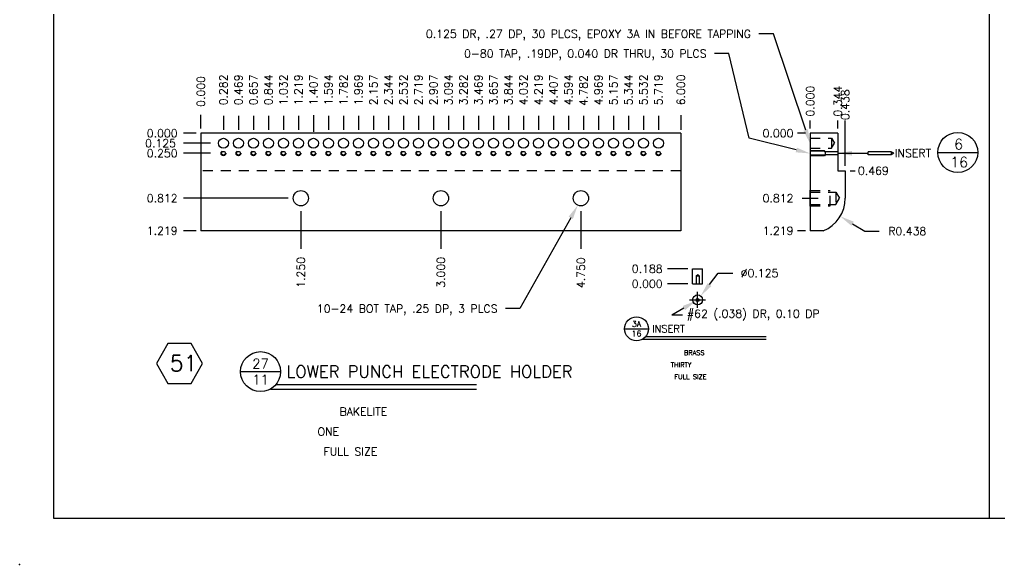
# Model space of a CAD drawing. Extents: x 0.7 to 34.2, y 0.4 to 25.3.
# Drawn here: x 0.74 to 12.99, y 0.44 to 7.25 of the extents above; entities that cross this region are included whole.
import ezdxf
from ezdxf.enums import TextEntityAlignment as Align

# ---------------------------------------------------------------- set-up
doc = ezdxf.new("R2010")
doc.units = 0
doc.header["$MEASUREMENT"] = 0
doc.linetypes.add('HIDDEN2', pattern=[0.1875, 0.125, -0.0625])
doc.layers.get('0').update_dxf_attribs({"linetype": 'CONTINUOUS'})
doc.layers.get('DEFPOINTS').update_dxf_attribs({"linetype": 'CONTINUOUS'})
for name, color, linetype in [('BORDER', 5, 'CONTINUOUS'), ('DIM', 1, 'CONTINUOUS'), ('NFHIDDEN', 6, 'HIDDEN2'), ('OBJECT', 3, 'CONTINUOUS'), ('TEXT', 1, 'CONTINUOUS')]:
    doc.layers.add(name, color=color, linetype=linetype)
doc.styles.add('ROMANS', font='romans')
doc.styles.add('SIMPLEX', font='simplex')
doc.dimstyles.get("Standard").update_dxf_attribs({"dimtxt": 0.1, "dimasz": 0.18, "dimexe": 0.18, "dimexo": 0.0625, "dimgap": 0.1, "dimtad": 0, "dimtih": 1, "dimtoh": 1, "dimdec": 3, "dimzin": 0, "dimdsep": 46, "dimtxsty": 'STANDARD', "dimcen": 0.1, "dimclrd": 256, "dimclre": 256, "dimclrt": 256, "dimadec": 0, "dimazin": 0, "dimtfac": 0.7999999999999999, "dimtofl": 0, "dimtmove": 2, "dimatfit": 3, "dimfxl": 1, "dimtolj": 1, "dimtzin": 0, "dimarcsym": 0})

# ---------------------------------------------------------------- blocks, each defined once
blk = doc.blocks.new('*D10')
at = {"linetype": 'ByBlock', "transparency": 16777216}
for p, q in [((19.52581372372372, 26.09849541681953), (19.52581372372372, 26.29849541681953)), ((19.42581372372372, 26.19849541681953), (19.62581372372372, 26.19849541681953)), ((20.05483582876263, 25.87999602532842), (20.20904470148652, 25.78715409744438)), ((20.20904470148652, 25.78715409744438), (20.38904470148652, 25.78715409744437))]:
    blk.add_line(p, q, dxfattribs=at)
blk.add_solid([(20.03936217411529, 25.85429454654111), (20.07030948340997, 25.90569750411574), (19.90062695603874, 25.97283795321247)], dxfattribs=at)
at = {"layer": 'DEFPOINTS', "color": 0, "linetype": 'ByBlock', "transparency": 16777216}
for p in [(19.52581372372372, 26.19849541681953), (19.90062695603874, 25.97283795321247)]:
    blk.add_point(p, dxfattribs=at)
at = {"linetype": 'ByBlock', "transparency": 16777216, "style": 'SIMPLEX'}
blk.add_text('R0.438', height=0.1, dxfattribs=at).set_placement((20.73904470148652, 25.78715409744438), align=Align.MIDDLE_CENTER)
blk = doc.blocks.new('*D11')
at = {"linetype": 'ByBlock', "transparency": 16777216}
for p, q in [((18.73308758812738, 30.08493079042262), (18.84294782385476, 30.22751665439912)), ((18.84294782385476, 30.22751665439912), (19.02294782385476, 30.22751665439912)), ((18.4850814372169, 29.89283594589873), (18.6850814372169, 29.89283594589873)), ((18.5850814372169, 29.79283594589873), (18.5850814372169, 29.99283594589873))]:
    blk.add_line(p, q, dxfattribs=at)
blk.add_solid([(18.75685189879013, 30.06662075113472), (18.70932327746463, 30.10324082971051), (18.62322735240001, 29.94234492644612)], dxfattribs=at)
at = {"layer": 'DEFPOINTS', "color": 0, "linetype": 'ByBlock', "transparency": 16777216}
for p in [(18.62322735240001, 29.94234492644612), (18.54693552203379, 29.84332696535134)]:
    blk.add_point(p, dxfattribs=at)
at = {"linetype": 'ByBlock', "transparency": 16777216, "style": 'SIMPLEX'}
blk.add_text('%%c0.125', height=0.1, dxfattribs=at).set_placement((19.35866210956904, 30.22751665439912), align=Align.MIDDLE_CENTER)
blk = doc.blocks.new('P-TITLE')
at = {"layer": 'OBJECT'}
for p, q in [((-1.5625, -0.6375000000000002), (-1.0625, -0.6375000000000002)), ((-1.112500000000001, -0.7999999999999998), (1.387499999999999, -0.7999999999999998)), ((1.387499999999999, -0.8624999999999998), (-1.1875, -0.8624999999999998))]:
    blk.add_line(p, q, dxfattribs=at)
blk.add_circle((-1.3125, -0.6375000000000002), 0.25, dxfattribs=at)
at = {"layer": 'OBJECT', "style": 'ROMANS'}
for tag, p in [('NO.', (-1.3125, -0.5375000000000001)), ('PAGE', (-1.3125, -0.7375000000000003))]:
    blk.add_attdef(tag, text='', height=0.12, dxfattribs=at).set_placement(p, align=Align.MIDDLE)
for tag, p, height in [('DESCRIPTION', (-0.9875000000000007, -0.7124999999999999), 0.15), ('MATERIAL', (-0.3250000000000002, -1.1875), 0.1), ('#_REQUIRED', (-0.5999999999999996, -1.437980115077482), 0.1), ('SCALE', (-0.5250000000000004, -1.6875), 0.1)]:
    blk.add_attdef(tag, p, '', height=height, dxfattribs=at)
at = {"layer": 'OBJECT', "style": 'ROMANS', "flags": 2}
for tag, p in [('MATERIAL:', (-1.162500000000001, -1.1875)), ('REQD:', (-1.162500000000001, -1.4375)), ('SCALE:', (-1.162500000000001, -1.6875))]:
    blk.add_attdef(tag, p, '', height=0.1, dxfattribs=at)

msp = doc.modelspace()

# ---------------------------------------------------------------- linework, layer by layer
at = {"layer": 'BORDER'}
for p, q in [((1.164264212672631, 22.01882504602472), (1.164264212672631, 1.018825046024713)), ((12.85758708690435, 22.01882504602472), (12.85758708690435, 1.018825046024713)), ((1.164264212672631, 1.018825046024713), (34.16426421267263, 1.018825046024713))]:
    msp.add_line(p, q, dxfattribs=at)
at = {"layer": 'DIM'}
for p, q in [((3.006317830818821, 5.889491584771086), (3.006317830818821, 6.058120370082406)), ((3.28817123081882, 6.048035163135467), (3.28817123081882, 5.871410396784274)), ((3.47567123081882, 6.048035163135467), (3.475671230818818, 5.871410396784274)), ((3.66317123081882, 6.048035163135467), (3.66317123081882, 5.871410396784274)), ((3.85067123081882, 6.048035163135467), (3.850671230818818, 5.871410396784274)), ((4.03817123081882, 6.048035163135467), (4.03817123081882, 5.871410396784274)), ((4.22567123081882, 6.048035163135467), (4.225671230818818, 5.871410396784274)), ((4.41317123081882, 6.054262374899906), (4.41317123081882, 5.847307810276526)), ((4.60067123081882, 6.048035163135467), (4.600671230818818, 5.871410396784274)), ((4.78817123081882, 6.048035163135467), (4.78817123081882, 5.871410396784274)), ((4.97567123081882, 6.048035163135467), (4.975671230818818, 5.871410396784274)), ((5.16317123081882, 6.048035163135467), (5.16317123081882, 5.871410396784274)), ((5.35067123081882, 6.048035163135467), (5.350671230818818, 5.871410396784274)), ((5.53817123081882, 6.048035163135467), (5.53817123081882, 5.871410396784274)), ((5.72567123081882, 6.048035163135467), (5.725671230818818, 5.871410396784274)), ((5.91317123081882, 6.048035163135467), (5.91317123081882, 5.871410396784274)), ((6.10067123081882, 6.048035163135467), (6.100671230818818, 5.871410396784274)), ((6.28817123081882, 6.048035163135467), (6.28817123081882, 5.871410396784274)), ((6.47567123081882, 6.048035163135467), (6.475671230818818, 5.871410396784274)), ((6.66317123081882, 6.048035163135467), (6.66317123081882, 5.871410396784274)), ((6.85067123081882, 6.048035163135467), (6.850671230818818, 5.871410396784274)), ((7.03817123081882, 6.048035163135467), (7.038171230818818, 5.871410396784274)), ((7.225671230818822, 6.048035163135467), (7.225671230818822, 5.871410396784274)), ((7.413171230818822, 6.048035163135467), (7.413171230818818, 5.871410396784274)), ((7.600671230818822, 6.048035163135467), (7.600671230818822, 5.871410396784274)), ((7.788171230818822, 6.048035163135467), (7.788171230818822, 5.871410396784274)), ((7.975671230818822, 6.048035163135467), (7.975671230818822, 5.871410396784274)), ((8.163171230818822, 6.048035163135467), (8.163171230818818, 5.871410396784274)), ((8.350671230818822, 6.048035163135467), (8.350671230818822, 5.871410396784274)), ((8.538171230818822, 6.048035163135467), (8.538171230818822, 5.871410396784274)), ((8.725671230818822, 6.048035163135467), (8.725671230818822, 5.871410396784274)), ((9.00631783081882, 6.054262374899906), (9.00631783081882, 5.872518318700713)), ((10.62294280081882, 5.889491584771086), (10.62294280081882, 5.989814586586014)), ((10.96669280081882, 5.889545532170356), (10.96669280081882, 5.989814586586018)), ((11.06044280081882, 5.42074158477109), (11.06044280081882, 5.989814586586018)), ((2.946319080818821, 5.829487004771089), (2.789018211821318, 5.829487004771089)), ((10.56293908081882, 5.829487004771089), (10.46471359087439, 5.829487004771089)), ((3.12816908081882, 5.704487004771089), (2.789018211821318, 5.704487004771089)), ((3.12816908081882, 5.579487004771089), (2.789018211821318, 5.579487004771089)), ((10.80268173252254, 5.60948700159063), (10.62294280454254, 5.60948700159063)), ((10.80556848386848, 5.604487001590627), (10.62294280454254, 5.604487001590627)), ((10.80556848386848, 5.55448700159063), (10.62294280454254, 5.55448700159063)), ((10.80268173252254, 5.549487001590634), (10.62294280454254, 5.549487001590627)), ((10.80845523521443, 5.599487001590624), (10.80268173252254, 5.609487001590622)), ((10.80845523521443, 5.559487001590625), (10.80268173252254, 5.549487001590627)), ((10.96669280454254, 5.599487001590628), (10.80845523521442, 5.599487001590639)), ((10.96669280454254, 5.559487001590625), (10.80845523521443, 5.559487001590622)), ((11.12043908081882, 5.360737004771089), (11.18245103627557, 5.360737004771089)), ((4.096319080818819, 5.016987004771089), (2.789018211821316, 5.016987004771089)), ((10.5229427993287, 5.016987004771089), (10.72294280230894, 5.016987004771089)), ((4.256317830818821, 4.856981584771088), (4.256317830818821, 4.385738138866856)), ((6.006317830818821, 4.856981584771088), (6.006317830818819, 4.385738138866856)), ((7.756317830818819, 4.856981584771088), (7.756317830818819, 4.385738138866859)), ((2.946319080818821, 4.610737004771089), (2.789018211821318, 4.610737004771089)), ((10.56293908081882, 4.610737004771089), (10.46471359087439, 4.610737004771092)), ((9.092867336922549, 4.135062434622707), (8.83824733692255, 4.135062434622707)), ((9.092867336922549, 3.947312434622706), (8.83824733692255, 3.947312434622706)), ((9.024466013536799, 3.555737316301464), (8.893561568464087, 3.555737316301464))]:
    msp.add_line(p, q, dxfattribs=at)
at = {"layer": 'DIM', "linetype": 'ByBlock'}
msp.add_line((9.044012495214012, 3.644576171133064), (8.893561568464087, 3.555737316301464), dxfattribs=at)
at = {"layer": 'DIM'}
msp.add_point((0.7406131869437537, 0.4389123743689688), dxfattribs=at)
at = {"layer": 'DIM', "linetype": 'ByBlock'}
msp.add_solid([(9.059266233312766, 3.618743566269934), (9.02875875711526, 3.670408775996197), (9.199008124392801, 3.736098599725576)], dxfattribs=at)
at = {"layer": 'NFHIDDEN'}
for p, q in [((10.62294280454254, 5.766987001590628), (10.88869280454254, 5.766987001590628)), ((10.88869280454254, 5.766987001590628), (10.9247771963669, 5.704487001590621)), ((10.88869280454254, 5.766987001590628), (10.88869280454254, 5.641987001590628)), ((10.62294280454254, 5.641987001590635), (10.88869280454255, 5.641987001590635)), ((10.88869280454254, 5.641987001590621), (10.9247771963669, 5.704487001590621)), ((10.80845523521442, 5.599487001590635), (10.80845523521443, 5.559487001590618)), ((9.006317827268722, 5.360737001590628), (3.006317827268719, 5.360737001590627)), ((10.62294280454254, 5.111987001590613), (10.87294280454254, 5.11198700159062)), ((10.62294280454254, 5.092987001590625), (10.94398877302849, 5.092987001590618)), ((10.87294280454254, 4.921987001590622), (10.87294280454255, 5.11198700159062)), ((10.94398877302848, 5.092987001590622), (10.98786739348689, 5.016987001590621)), ((10.94398877302849, 5.092987001590618), (10.94398877302848, 4.940987001590624)), ((10.62294280454254, 4.940987001590621), (10.94398877302849, 4.940987001590617)), ((10.62294280454254, 4.92198700159063), (10.87294280454254, 4.921987001590622)), ((10.94398877302848, 4.940987001590624), (10.98786739348689, 5.016987001590621))]:
    msp.add_line(p, q, dxfattribs=at)
for centre in [(3.288171227192191, 5.579487001590628), (3.475671227192191, 5.579487001590628), (3.663171227192191, 5.579487001590628), (3.850671227192191, 5.579487001590628), (4.038171227192191, 5.579487001590628), (4.225671227192191, 5.579487001590628), (4.413171227192191, 5.579487001590628), (4.600671227192191, 5.579487001590628), (4.788171227192191, 5.579487001590628), (4.975671227192191, 5.579487001590628), (5.163171227192191, 5.579487001590628), (5.350671227192191, 5.579487001590628), (5.538171227192191, 5.579487001590628), (5.725671227192191, 5.579487001590628), (5.913171227192191, 5.579487001590628), (6.100671227192191, 5.579487001590628), (6.288171227192191, 5.579487001590628), (6.475671227192191, 5.579487001590628), (6.663171227192191, 5.579487001590628), (6.850671227192191, 5.579487001590628), (7.038171227192191, 5.579487001590628), (7.225671227192191, 5.579487001590628), (7.413171227192191, 5.579487001590628), (7.600671227192191, 5.579487001590628), (7.788171227192191, 5.579487001590628), (7.975671227192191, 5.579487001590628), (8.16317122719219, 5.579487001590628), (8.35067122719219, 5.579487001590628), (8.53817122719219, 5.579487001590628), (8.72567122719219, 5.579487001590628)]:
    msp.add_circle(centre, 0.03, dxfattribs=at)
at = {"layer": 'OBJECT'}
for p, q in [((9.00631782726872, 5.829487001590628), (3.00631782726872, 5.829487001590628)), ((3.00631782726872, 5.829487001590628), (3.006317827268719, 4.610737001590632)), ((9.00631782726872, 5.829487001590628), (9.00631782726872, 4.610737001590628)), ((10.62294280454254, 5.829487001590628), (10.62294280454254, 4.610737001590628)), ((10.96669280454254, 5.829487001590628), (10.62294280454254, 5.829487001590628)), ((10.96669280454254, 5.829487001590628), (10.96669280454254, 5.360737001590628)), ((11.34678460012607, 5.559487001590627), (11.34678460012607, 5.599487001590626)), ((11.63250254737855, 5.599487001590633), (11.34678460012607, 5.599487001590626)), ((11.63250254737855, 5.559487001590634), (11.34678460012607, 5.559487001590627)), ((11.66714356352993, 5.57948700159063), (11.63250254737855, 5.599487001590633)), ((11.66714356352993, 5.57948700159063), (11.63250254737855, 5.599487001590633)), ((11.63250254737855, 5.599487001590633), (11.63250254737855, 5.559487001590634)), ((11.66714356352993, 5.57948700159063), (11.63250254737855, 5.559487001590634)), ((11.66714356352993, 5.57948700159063), (11.63250254737855, 5.559487001590634)), ((10.96669280454254, 5.360737001590628), (11.06044280454254, 5.360737001590628)), ((11.06044280454254, 5.360737001590628), (11.06044280454254, 5.016987001590621)), ((9.00631782726872, 4.610737001590632), (3.006317827268719, 4.610737001590628)), ((10.78532256775214, 4.610737001590628), (10.62294280454254, 4.610737001590628)), ((9.15286877413945, 4.135062431071368), (9.27786877413945, 4.135062431071368)), ((9.15286877413945, 3.947312431071367), (9.15286877413945, 4.135062431071368)), ((9.19636877413945, 4.047716167615242), (9.21536877413945, 4.058685822729842)), ((9.196368774139444, 4.047716167615242), (9.234368774139448, 4.047716167615242)), ((9.19636877413945, 4.047716167615242), (9.196368774139458, 3.947312431071367)), ((9.234368774139448, 4.047716167615242), (9.21536877413945, 4.058685822729842)), ((9.23436877413944, 4.047716167615242), (9.23436877413944, 3.947312431071367)), ((9.277868774139442, 3.947312431071367), (9.277868774139442, 4.135062431071368)), ((9.15286877413945, 3.947312431071367), (9.27786877413945, 3.947312431071367))]:
    msp.add_line(p, q, dxfattribs=at)
msp.add_lwpolyline([(2.595467625293353, 3.202896035265309), (2.451130057995946, 2.952896035265309), (2.595467625293353, 2.702896035265309), (2.884142759888165, 2.702896035265309), (3.028480327185572, 2.952896035265309), (2.884142759888165, 3.202896035265309)], close=True, dxfattribs=at)
for centre, radius in [((3.288171227192191, 5.704487001590621), 0.0625000000000084), ((3.475671227192191, 5.704487001590621), 0.0625000000000084), ((3.663171227192191, 5.704487001590621), 0.0625000000000084), ((3.850671227192191, 5.704487001590621), 0.0625000000000084), ((4.038171227192191, 5.704487001590621), 0.0625000000000084), ((4.225671227192191, 5.704487001590621), 0.0625000000000084), ((4.413171227192191, 5.704487001590621), 0.0625000000000084), ((4.600671227192191, 5.704487001590621), 0.0625000000000084), ((4.788171227192191, 5.704487001590621), 0.0625000000000084), ((4.975671227192191, 5.704487001590621), 0.0625000000000084), ((5.163171227192191, 5.704487001590621), 0.0625000000000084), ((5.350671227192191, 5.704487001590621), 0.0625000000000084), ((5.538171227192191, 5.704487001590621), 0.0625000000000084), ((5.725671227192191, 5.704487001590621), 0.0625000000000084), ((5.913171227192191, 5.704487001590621), 0.0625000000000084), ((6.100671227192191, 5.704487001590621), 0.0625000000000084), ((6.288171227192191, 5.704487001590621), 0.0625000000000084), ((6.475671227192191, 5.704487001590621), 0.0625000000000084), ((6.663171227192191, 5.704487001590621), 0.0625000000000084), ((6.850671227192191, 5.704487001590621), 0.0625000000000084), ((7.038171227192191, 5.704487001590621), 0.0625000000000084), ((7.225671227192191, 5.704487001590621), 0.0625000000000084), ((7.413171227192191, 5.704487001590621), 0.0625000000000084), ((7.600671227192191, 5.704487001590621), 0.0625000000000084), ((7.788171227192191, 5.704487001590621), 0.0625000000000084), ((7.975671227192191, 5.704487001590621), 0.0625000000000084), ((8.16317122719219, 5.704487001590621), 0.0625000000000084), ((8.35067122719219, 5.704487001590621), 0.0625000000000084), ((8.53817122719219, 5.704487001590621), 0.0625000000000084), ((8.72567122719219, 5.704487001590621), 0.0625000000000084), ((3.288171227192191, 5.579487001590628), 0.0232), ((3.475671227192191, 5.579487001590628), 0.0232), ((3.663171227192191, 5.579487001590628), 0.0232), ((3.850671227192191, 5.579487001590628), 0.0232), ((4.038171227192191, 5.579487001590628), 0.0232), ((4.225671227192191, 5.579487001590628), 0.0232), ((4.413171227192191, 5.579487001590628), 0.0232), ((4.600671227192191, 5.579487001590628), 0.0232), ((4.788171227192191, 5.579487001590628), 0.0232), ((4.975671227192191, 5.579487001590628), 0.0232), ((5.163171227192191, 5.579487001590628), 0.0232), ((5.350671227192191, 5.579487001590628), 0.0232), ((5.538171227192191, 5.579487001590628), 0.0232), ((5.725671227192191, 5.579487001590628), 0.0232), ((5.913171227192191, 5.579487001590628), 0.0232), ((6.100671227192191, 5.579487001590628), 0.0232), ((6.288171227192191, 5.579487001590628), 0.0232), ((6.475671227192191, 5.579487001590628), 0.0232), ((6.663171227192191, 5.579487001590628), 0.0232), ((6.850671227192191, 5.579487001590628), 0.0232), ((7.038171227192191, 5.579487001590628), 0.0232), ((7.225671227192191, 5.579487001590628), 0.0232), ((7.413171227192191, 5.579487001590628), 0.0232), ((7.600671227192191, 5.579487001590628), 0.0232), ((7.788171227192191, 5.579487001590628), 0.0232), ((7.975671227192191, 5.579487001590628), 0.0232), ((8.16317122719219, 5.579487001590628), 0.0232), ((8.35067122719219, 5.579487001590628), 0.0232), ((8.53817122719219, 5.579487001590628), 0.0232), ((8.72567122719219, 5.579487001590628), 0.0232), ((4.25631782726872, 5.016987001590635), 0.095), ((6.00631782726872, 5.016987001590628), 0.095), ((7.75631782726872, 5.016987001590621), 0.095), ((9.21536877413945, 3.745759300521438), 0.0624999999999917), ((9.21536877413945, 3.745759300521438), 0.0189999999999916)]:
    msp.add_circle(centre, radius, dxfattribs=at)
msp.add_arc((10.62294280454254, 5.016987001590621), 0.4374999999999994, 291.7867892982639, 0, dxfattribs=at)
at = {"layer": 'TEXT'}
for p, q in [((10.16193116542459, 7.072453285267351), (9.981931165424587, 7.072453285267351)), ((10.56565581319389, 5.869880096362792), (10.16193116542459, 7.072453285267351)), ((9.606142561849989, 6.825583498975952), (9.42614256184999, 6.825583498975952)), ((9.860878930919132, 5.768671752409389), (9.606142561849989, 6.825583498975952)), ((10.44839215088875, 5.620724291972749), (9.860878930919132, 5.768671752409389)), ((12.21674566895285, 5.589640222351093), (12.71674566895285, 5.589640222351093)), ((7.629756651297582, 4.773125909708118), (6.994461348644219, 3.637035993433623)), ((6.994461348644219, 3.637035993433623), (6.814461348644219, 3.637035993433623))]:
    msp.add_line(p, q, dxfattribs=at)
msp.add_circle((12.46674566895285, 5.589640222351093), 0.25, dxfattribs=at)
for points in [[(10.59409590648088, 5.879427928254234), (10.5372157199069, 5.860332264471349), (10.62294280454254, 5.699239536640846)], [(10.4557180359491, 5.649816067581718), (10.44106626582839, 5.591632516363784), (10.62294280454254, 5.576768981610595)], [(7.603572484991706, 4.787767953106026), (7.655940817603457, 4.758483866310209), (7.717608911685033, 4.930230907543373)]]:
    msp.add_solid(points, dxfattribs=at)

# ---------------------------------------------------------------- block references
ref = msp.add_blockref('P-TITLE', (9.239015879286072, 3.767576659837143), dxfattribs=dict(at, xscale=0.6, yscale=0.6, zscale=0.6))
ref.add_attrib('SCALE', 'FULL SIZE', (8.92401587928607, 2.755076659837144), dxfattribs={"layer": 'OBJECT', "height": 0.06, "style": 'ROMANS'})
ref.add_attrib('#_REQUIRED', 'THIRTY', (8.879015879286076, 2.904788590790652), dxfattribs={"layer": 'OBJECT', "height": 0.06, "style": 'ROMANS'})
ref.add_attrib('MATERIAL', 'BRASS', (9.044015879286075, 3.055076659837145), dxfattribs={"layer": 'OBJECT', "height": 0.06, "style": 'ROMANS'})
ref.add_attrib('NO.', '3A', dxfattribs={"layer": 'OBJECT', "height": 0.072, "style": 'ROMANS'}).set_placement((8.451515879286074, 3.445076659837142), align=Align.MIDDLE)
ref.add_attrib('DESCRIPTION', 'INSERT', (8.646515879286074, 3.340076659837145), dxfattribs={"layer": 'OBJECT', "height": 0.09, "style": 'ROMANS'})
ref.add_attrib('PAGE', '16', dxfattribs={"layer": 'OBJECT', "height": 0.072, "style": 'ROMANS'}).set_placement((8.451515879286074, 3.325076659837144), align=Align.MIDDLE)
ref = msp.add_blockref('P-TITLE', (5.064463119485684, 3.486707057294252), dxfattribs=at)
ref.add_attrib('SCALE', 'FULL SIZE', (4.539463119485683, 1.799207057294252), dxfattribs={"layer": 'OBJECT', "height": 0.1, "style": 'ROMANS'})
ref.add_attrib('#_REQUIRED', 'ONE', (4.464463119485684, 2.048726942216768), dxfattribs={"layer": 'OBJECT', "height": 0.1, "style": 'ROMANS'})
ref.add_attrib('MATERIAL', 'BAKELITE', (4.739463119485684, 2.299207057294252), dxfattribs={"layer": 'OBJECT', "height": 0.1, "style": 'ROMANS'})
ref.add_attrib('NO.', '27', dxfattribs={"layer": 'OBJECT', "height": 0.12, "style": 'ROMANS'}).set_placement((3.751963119485684, 2.94920705729425), align=Align.MIDDLE)
ref.add_attrib('DESCRIPTION', 'LOWER PUNCH ELECTRODE HOLDER', (4.076963119485683, 2.774207057294253), dxfattribs={"layer": 'OBJECT', "height": 0.15, "style": 'ROMANS'})
ref.add_attrib('PAGE', '11', dxfattribs={"layer": 'OBJECT', "height": 0.12, "style": 'ROMANS'}).set_placement((3.751963119485684, 2.749207057294251), align=Align.MIDDLE)

# ---------------------------------------------------------------- texts
at = {"layer": 'DIM', "style": 'SIMPLEX'}
for s, p in [('0.000', (3.05631908081882, 6.160073143184029)), ('0.000', (10.67293908081882, 6.038070360679676)), ('0.344', (11.01668908081882, 6.038070360679676)), ('0.438', (11.11043908081882, 5.993630830660123))]:
    msp.add_text(s, height=0.1, rotation=90, dxfattribs=at).set_placement(p)
for s, p in [('0.282', (3.338169080818821, 6.564428717267948)), ('0.469', (3.525669080818821, 6.564428717267948)), ('0.657', (3.713169080818821, 6.564428717267948)), ('0.844', (3.900669080818821, 6.564428717267948)), ('1.032', (4.088169080818821, 6.564428717267948)), ('1.219', (4.275669080818821, 6.564428717267948)), ('1.407', (4.463169080818821, 6.564428717267948)), ('1.594', (4.650669080818821, 6.564428717267948)), ('1.782', (4.838169080818821, 6.564428717267948)), ('1.969', (5.025669080818821, 6.564428717267948)), ('2.157', (5.213169080818821, 6.564428717267948)), ('2.344', (5.400669080818821, 6.564428717267948)), ('2.532', (5.588169080818821, 6.564428717267948)), ('2.719', (5.775669080818821, 6.564428717267948)), ('2.907', (5.963169080818821, 6.564428717267948)), ('3.094', (6.150669080818821, 6.564428717267948)), ('3.282', (6.338169080818821, 6.564428717267948)), ('3.469', (6.525669080818821, 6.564428717267948)), ('3.657', (6.713169080818821, 6.564428717267948)), ('3.844', (6.900669080818821, 6.564428717267948)), ('4.032', (7.088169080818821, 6.564428717267948)), ('4.219', (7.275669080818819, 6.564428717267948)), ('4.407', (7.463169080818819, 6.564428717267948)), ('4.594', (7.650669080818819, 6.564428717267948)), ('4.782', (7.838169080818819, 6.557264974770796)), ('4.969', (8.025669080818819, 6.564428717267948)), ('5.157', (8.213169080818819, 6.564428717267948)), ('5.344', (8.400669080818819, 6.564428717267948)), ('5.532', (8.588169080818819, 6.564428717267948)), ('5.719', (8.775669080818819, 6.564428717267948)), ('6.000', (9.05631908081882, 6.564428717267948)), ('1.250', (4.30631908081882, 4.28304346482162)), ('3.000', (6.05631908081882, 4.28304346482162)), ('4.750', (7.80631908081882, 4.278779119366718))]:
    msp.add_text(s, height=0.1, rotation=90, dxfattribs=at).set_placement(p, align=Align.RIGHT)
for s, p in [('0.000', (2.715829191269956, 5.779481584771091)), ('0.000', (10.41311989837752, 5.779481584771091)), ('0.125', (2.695433053100906, 5.654481584771091)), ('0.250', (2.715829191269956, 5.529481584771091)), ('0.812', (2.715829191269956, 4.966981584771087)), ('0.812', (10.41311989837752, 4.966981584771087)), ('1.219', (2.715829191269956, 4.560731584771087)), ('1.219', (10.41311989837752, 4.560731584771087)), ('0.188', (8.77824733692255, 4.085063354622708)), ('0.000', (8.77824733692255, 3.89731335462271))]:
    msp.add_text(s, height=0.1, dxfattribs=at).set_placement(p, align=Align.RIGHT)
for s, p in [('0.469', (11.21887716624926, 5.310731584771091)), ('#62 (.038) DR, 0.10 DP', (9.081644865000612, 3.523463868379721))]:
    msp.add_text(s, height=0.1, dxfattribs=at).set_placement(p)
at = {"layer": 'OBJECT', "style": 'SIMPLEX'}
msp.add_text('51', height=0.2, dxfattribs=at).set_placement((2.618428437578644, 2.854965070156771))
at = {"layer": 'TEXT', "style": 'SIMPLEX'}
for s, p in [('0.125 DR, .27 DP, 30 PLCS, EPOXY 3A IN BEFORE TAPPING', (9.881931165424586, 7.072453285267351)), ('0-80 TAP, .19DP, 0.040 DR THRU, 30 PLCS', (9.326142561849988, 6.825583498975952)), ('10-24 BOT TAP, .25 DP, 3 PLCS', (6.714461348644219, 3.637035993433623))]:
    msp.add_text(s, height=0.1, dxfattribs=at).set_placement(p, align=Align.MIDDLE_RIGHT)
for s, height, p in [('6', 0.13, (12.42116778717127, 5.628679944491267)), ('INSERT ', 0.1, (11.6788987613329, 5.531080696987921)), ('16', 0.13, (12.37233422668433, 5.404201744650074))]:
    msp.add_text(s, height=height, dxfattribs=at).set_placement(p)

# ---------------------------------------------------------------- dimensions: what is measured, and where the dimension line sits
at = {"layer": 'DIM'}
dim = msp.add_radius_dim(center=(10.62294280454254, 5.016987001590618), mpoint=(10.99775603685756, 4.791329537983557), dimstyle='Standard', dxfattribs=at)
dim.commit()
dim.dimension.update_dxf_attribs({"geometry": '*D10', "text_midpoint": (11.83617378230534, 4.605645682215464), "insert": (-8.90287091918118, -21.18150841522891)})
dim = msp.add_diameter_dim_2p(p1=(9.177222858956338, 3.696250319974048), p2=(9.253514689322557, 3.795268281068825), dimstyle='Standard', dxfattribs=at)
dim.commit()
dim.dimension.update_dxf_attribs({"geometry": '*D11', "text_midpoint": (9.988949446491588, 4.080440009021828), "insert": (-9.36971266307745, -26.14707664537729)})

# ---------------------------------------------------------------- leaders
at = {"layer": 'TEXT', "annotation_type": 0, "has_hookline": 1, "hookline_direction": 0}
msp.add_leader([(10.96669280454254, 5.579487001590627), (11.33252364859077, 5.579487001590627)], dimstyle='STANDARD', dxfattribs=at)

doc.saveas('drawing.dxf')
